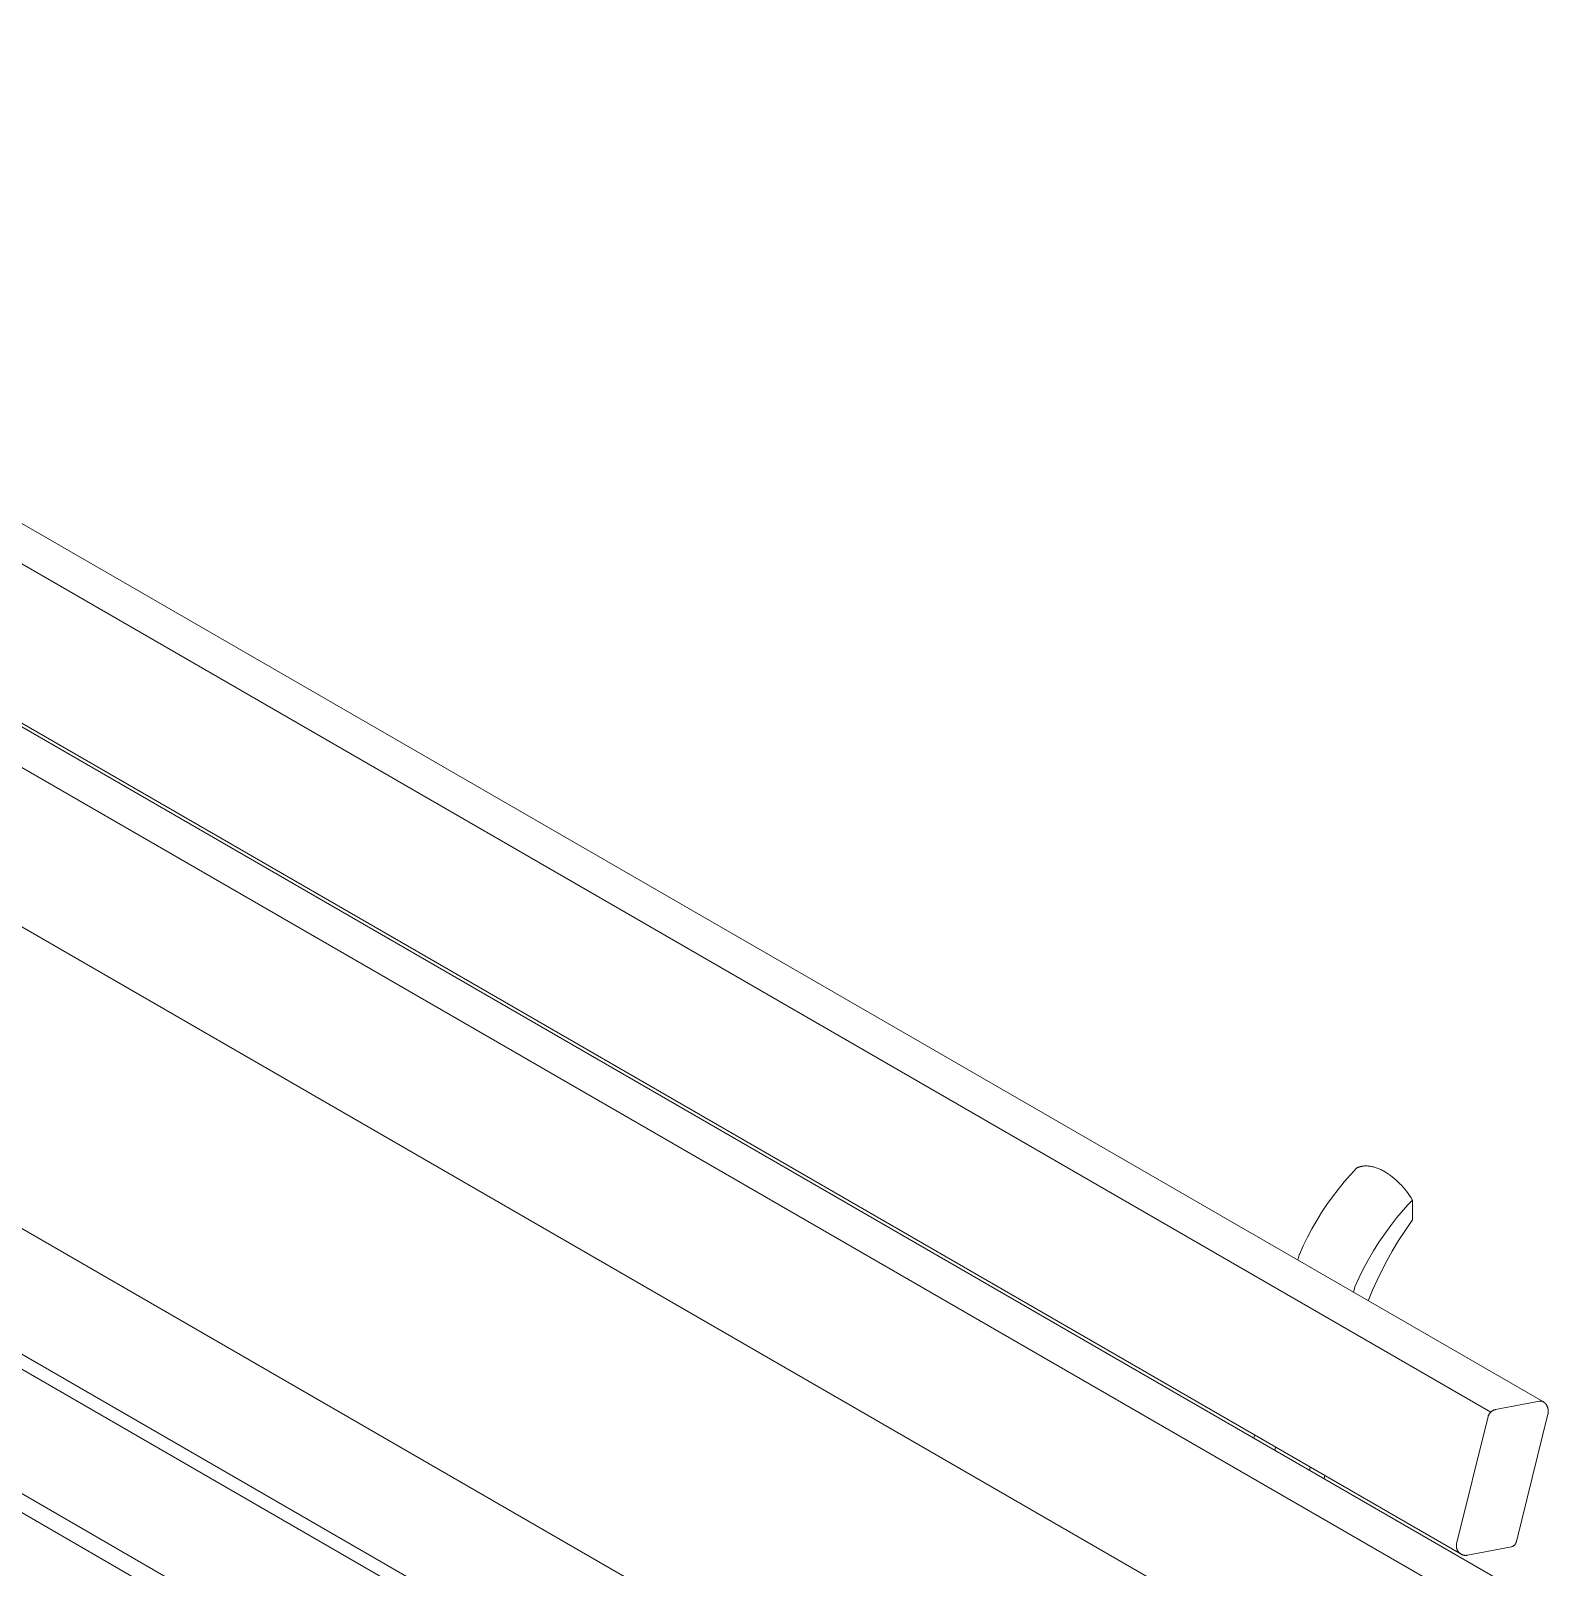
# Model space of a CAD drawing. Header units: inches. Extents: x -1 to 175, y 3 to 130.
# Drawn here: x 135.4 to 165.35, y 50 to 80.32 of the extents above; entities that cross this region are included whole.
import ezdxf

# ---------------------------------------------------------------- set-up
doc = ezdxf.new("R2010")
doc.units = ezdxf.units.IN
doc.layers.add('ZANO_R', color=7, linetype='Continuous', lineweight=0)

msp = doc.modelspace()

# ---------------------------------------------------------------- linework, layer by layer
at = {"layer": 'ZANO_R'}
for p, q in [((117.34891, 80.11619), (164.21371, 53.05878)), ((165.25168, 53.25828), (118.38688, 80.31569)), ((163.62636, 50.25432), (116.76156, 77.31173)), ((164.38069, 49.74462), (117.51589, 76.80203)), ((163.34273, 49.54512), (116.47792, 76.60253)), ((162.75538, 46.74066), (115.89058, 73.79807)), ((116.99648, 67.20484), (153.66182, 46.0361)), ((113.83645, 66.25291), (150.68019, 44.98117)), ((114.11894, 66.38503), (150.95415, 45.11822)), ((113.73331, 63.85708), (148.81697, 43.60152)), ((113.90101, 63.38455), (148.6053, 43.34802)), ((161.72375, 57.9134), (161.70734, 57.9122)), ((161.7402, 57.91405), (161.72375, 57.9134)), ((161.75666, 57.91415), (161.7402, 57.91405)), ((161.77387, 57.91369), (161.75666, 57.91415)), ((161.79107, 57.91267), (161.77387, 57.91369)), ((161.80823, 57.91112), (161.79107, 57.91267)), ((161.44231, 57.73918), (161.31953, 57.59792)), ((161.56961, 57.87638), (161.44231, 57.73918)), ((161.57676, 57.87956), (161.56961, 57.87638)), ((161.58396, 57.8826), (161.57676, 57.87956)), ((161.59123, 57.88549), (161.58396, 57.8826)), ((161.59855, 57.88824), (161.59123, 57.88549)), ((161.60592, 57.89085), (161.59855, 57.88824)), ((161.61334, 57.89332), (161.60592, 57.89085)), ((161.62081, 57.89565), (161.61334, 57.89332)), ((161.62832, 57.89783), (161.62081, 57.89565)), ((161.63604, 57.89991), (161.62832, 57.89783)), ((161.6438, 57.90185), (161.63604, 57.89991)), ((161.65159, 57.90364), (161.6438, 57.90185)), ((161.65942, 57.90528), (161.65159, 57.90364)), ((161.66727, 57.90678), (161.65942, 57.90528)), ((161.67515, 57.90814), (161.66727, 57.90678)), ((161.68306, 57.90935), (161.67515, 57.90814)), ((161.69098, 57.91042), (161.68306, 57.90935)), ((161.69915, 57.91139), (161.69098, 57.91042)), ((161.70734, 57.9122), (161.69915, 57.91139)), ((161.82533, 57.90906), (161.80823, 57.91112)), ((161.84385, 57.90626), (161.82533, 57.90906)), ((161.86227, 57.90291), (161.84385, 57.90626)), ((161.88059, 57.89903), (161.86227, 57.90291)), ((161.8988, 57.89463), (161.88059, 57.89903)), ((161.91689, 57.88975), (161.8988, 57.89463)), ((161.93485, 57.8844), (161.91689, 57.88975)), ((161.95267, 57.87862), (161.93485, 57.8844)), ((161.97035, 57.8724), (161.95267, 57.87862)), ((161.98915, 57.8653), (161.97035, 57.8724)), ((162.00777, 57.85775), (161.98915, 57.8653)), ((162.02621, 57.84978), (162.00777, 57.85775)), ((162.04448, 57.8414), (162.02621, 57.84978)), ((162.06352, 57.83216), (162.04448, 57.8414)), ((162.08236, 57.82251), (162.06352, 57.83216)), ((162.101, 57.81248), (162.08236, 57.82251)), ((162.11942, 57.80208), (162.101, 57.81248)), ((162.11942, 57.80208), (162.13865, 57.79071)), ((162.13865, 57.79071), (162.15766, 57.77897)), ((162.15766, 57.77897), (162.17643, 57.76687)), ((162.17643, 57.76687), (162.19499, 57.75443)), ((162.19499, 57.75443), (162.21395, 57.7412)), ((162.21395, 57.7412), (162.23268, 57.72763)), ((162.23268, 57.72763), (162.26942, 57.69954)), ((162.26942, 57.69954), (162.30703, 57.66871)), ((162.30703, 57.66871), (162.34361, 57.63667)), ((162.34361, 57.63667), (162.37917, 57.60349)), ((161.2014, 57.45276), (161.08803, 57.30384)), ((161.31953, 57.59792), (161.2014, 57.45276)), ((162.37917, 57.60349), (162.41372, 57.56926)), ((162.41372, 57.56926), (162.44912, 57.53206)), ((162.44912, 57.53206), (162.48341, 57.49385)), ((162.48341, 57.49385), (162.51661, 57.45467)), ((162.51661, 57.45467), (162.54872, 57.4146)), ((162.54872, 57.4146), (162.58058, 57.37256)), ((162.58058, 57.37256), (162.61128, 57.32967)), ((162.61128, 57.32967), (162.64084, 57.28597)), ((160.97955, 57.15132), (160.87607, 56.99537)), ((161.08803, 57.30384), (160.97955, 57.15132)), ((162.36176, 56.89469), (162.49072, 57.04807)), ((162.49072, 57.04807), (162.57874, 57.14593)), ((162.57874, 57.14593), (162.66923, 57.24151)), ((162.64084, 57.28597), (162.66923, 57.24151)), ((162.66923, 57.24151), (162.66923, 56.84903)), ((160.7777, 56.83614), (160.68455, 56.67381)), ((160.87607, 56.99537), (160.7777, 56.83614)), ((162.12001, 56.57511), (162.23814, 56.73698)), ((162.23814, 56.73698), (162.36176, 56.89469)), ((162.66923, 56.84903), (162.52882, 56.6478)), ((160.59671, 56.50855), (160.51427, 56.34052)), ((160.68455, 56.67381), (160.59671, 56.50855)), ((161.90076, 56.23969), (162.0075, 56.40929)), ((162.0075, 56.40929), (162.12001, 56.57511)), ((162.39525, 56.44197), (162.26867, 56.23178)), ((162.52882, 56.6478), (162.39525, 56.44197)), ((160.40751, 56.05506), (160.43417, 56.1626)), ((160.43417, 56.1626), (160.43733, 56.16991)), ((160.51427, 56.34052), (160.43733, 56.16991)), ((161.7999, 56.06654), (161.90076, 56.23969)), ((162.26867, 56.23178), (162.16361, 56.04448)), ((161.61631, 55.71035), (161.70504, 55.89002)), ((161.70504, 55.89002), (161.7999, 56.06654)), ((162.06415, 55.85415), (161.97037, 55.66095)), ((162.16361, 56.04448), (162.06415, 55.85415)), ((161.50713, 55.4202), (161.53379, 55.52774)), ((161.53379, 55.52774), (161.61631, 55.71035)), ((161.97037, 55.66095), (161.88237, 55.46506)), ((161.80021, 55.26665), (161.79682, 55.25295)), ((161.88237, 55.46506), (161.80021, 55.26665)), ((164.21605, 53.06096), (164.22083, 53.06519)), ((164.21605, 53.06096), (164.22083, 53.06519)), ((164.22083, 53.06519), (164.22576, 53.06925)), ((164.22083, 53.06519), (164.22576, 53.06925)), ((164.22576, 53.06925), (164.23082, 53.07314)), ((164.22576, 53.06925), (164.23082, 53.07314)), ((164.23082, 53.07314), (164.23602, 53.07685)), ((164.23082, 53.07314), (164.23602, 53.07685)), ((164.23602, 53.07685), (164.24134, 53.08039)), ((164.23602, 53.07685), (164.24134, 53.08039)), ((164.24134, 53.08039), (164.24678, 53.08373)), ((164.24134, 53.08039), (164.24678, 53.08373)), ((164.24678, 53.08373), (164.25233, 53.08689)), ((164.24678, 53.08373), (164.25233, 53.08689)), ((164.25233, 53.08689), (164.25799, 53.08985)), ((164.25233, 53.08689), (164.25799, 53.08985)), ((164.25799, 53.08985), (164.26375, 53.09262)), ((164.25799, 53.08985), (164.26375, 53.09262)), ((164.26375, 53.09262), (164.26959, 53.09519)), ((164.26375, 53.09262), (164.26959, 53.09519)), ((164.26959, 53.09519), (164.27553, 53.09755)), ((164.26959, 53.09519), (164.27553, 53.09755)), ((164.27553, 53.09755), (164.28154, 53.09971)), ((164.27553, 53.09755), (164.28154, 53.09971)), ((164.28154, 53.09971), (164.28762, 53.10166)), ((164.28154, 53.09971), (164.28762, 53.10166)), ((164.28762, 53.10166), (164.29377, 53.1034)), ((164.28762, 53.10166), (164.29377, 53.1034)), ((164.29377, 53.1034), (164.29997, 53.10492)), ((164.29377, 53.1034), (164.29997, 53.10492)), ((164.29997, 53.10492), (164.30622, 53.10623)), ((164.29997, 53.10492), (164.30622, 53.10623)), ((164.30622, 53.10623), (165.17536, 53.27279)), ((164.30622, 53.10623), (165.17536, 53.27279)), ((165.1791, 53.27337), (165.17536, 53.27279)), ((165.1791, 53.27337), (165.17536, 53.27279)), ((165.18285, 53.27382), (165.1791, 53.27337)), ((165.18285, 53.27382), (165.1791, 53.27337)), ((165.18661, 53.27415), (165.18285, 53.27382)), ((165.18661, 53.27415), (165.18285, 53.27382)), ((165.19039, 53.27434), (165.18661, 53.27415)), ((165.19039, 53.27434), (165.18661, 53.27415)), ((165.19417, 53.27441), (165.19039, 53.27434)), ((165.19417, 53.27441), (165.19039, 53.27434)), ((165.19795, 53.27434), (165.19417, 53.27441)), ((165.19795, 53.27434), (165.19417, 53.27441)), ((165.20172, 53.27415), (165.19795, 53.27434)), ((165.20172, 53.27415), (165.19795, 53.27434)), ((165.20549, 53.27383), (165.20172, 53.27415)), ((165.20549, 53.27383), (165.20172, 53.27415)), ((165.20924, 53.27338), (165.20549, 53.27383)), ((165.20924, 53.27338), (165.20549, 53.27383)), ((165.21298, 53.2728), (165.20924, 53.27338)), ((165.21298, 53.2728), (165.20924, 53.27338)), ((165.21669, 53.27209), (165.21298, 53.2728)), ((165.21669, 53.27209), (165.21298, 53.2728)), ((165.22038, 53.27126), (165.21669, 53.27209)), ((165.22038, 53.27126), (165.21669, 53.27209)), ((165.22403, 53.2703), (165.22038, 53.27126)), ((165.22403, 53.2703), (165.22038, 53.27126)), ((165.22766, 53.26922), (165.22403, 53.2703)), ((165.22766, 53.26922), (165.22403, 53.2703)), ((165.23124, 53.26802), (165.22766, 53.26922)), ((165.23124, 53.26802), (165.22766, 53.26922)), ((165.23478, 53.26669), (165.23124, 53.26802)), ((165.23478, 53.26669), (165.23124, 53.26802)), ((165.23827, 53.26524), (165.23478, 53.26669)), ((165.23827, 53.26524), (165.23478, 53.26669)), ((165.24171, 53.26367), (165.23827, 53.26524)), ((165.24171, 53.26367), (165.23827, 53.26524)), ((165.24509, 53.26199), (165.24171, 53.26367)), ((165.24509, 53.26199), (165.24171, 53.26367)), ((165.24842, 53.26019), (165.24509, 53.26199)), ((165.24842, 53.26019), (165.24509, 53.26199)), ((165.25168, 53.25828), (165.24842, 53.26019)), ((165.25168, 53.25828), (165.24842, 53.26019)), ((165.25457, 53.25656), (165.25168, 53.25828)), ((165.25747, 53.25475), (165.25457, 53.25656)), ((165.26037, 53.25283), (165.25747, 53.25475)), ((165.26327, 53.25081), (165.26037, 53.25283)), ((165.26617, 53.2487), (165.26327, 53.25081)), ((165.26906, 53.24648), (165.26617, 53.2487)), ((165.27194, 53.24416), (165.26906, 53.24648)), ((165.27481, 53.24174), (165.27194, 53.24416)), ((165.27766, 53.23921), (165.27481, 53.24174)), ((165.28049, 53.23659), (165.27766, 53.23921)), ((165.28331, 53.23386), (165.28049, 53.23659)), ((165.2861, 53.23103), (165.28331, 53.23386)), ((165.28886, 53.2281), (165.2861, 53.23103)), ((165.29159, 53.22507), (165.28886, 53.2281)), ((165.29429, 53.22194), (165.29159, 53.22507)), ((165.29695, 53.21871), (165.29429, 53.22194)), ((165.29958, 53.21539), (165.29695, 53.21871)), ((165.30215, 53.21198), (165.29958, 53.21539)), ((165.30469, 53.20847), (165.30215, 53.21198)), ((165.30717, 53.20488), (165.30469, 53.20847)), ((165.3096, 53.20119), (165.30717, 53.20488)), ((165.31198, 53.19743), (165.3096, 53.20119)), ((165.3143, 53.19358), (165.31198, 53.19743)), ((165.31655, 53.18965), (165.3143, 53.19358)), ((165.31874, 53.18565), (165.31655, 53.18965)), ((165.32087, 53.18157), (165.31874, 53.18565)), ((165.32293, 53.17743), (165.32087, 53.18157)), ((165.32491, 53.17323), (165.32293, 53.17743)), ((165.32683, 53.16896), (165.32491, 53.17323)), ((165.32866, 53.16463), (165.32683, 53.16896)), ((165.33042, 53.16026), (165.32866, 53.16463)), ((165.3321, 53.15583), (165.33042, 53.16026)), ((165.33369, 53.15137), (165.3321, 53.15583)), ((165.33521, 53.14686), (165.33369, 53.15137)), ((165.33663, 53.14232), (165.33521, 53.14686)), ((165.33798, 53.13775), (165.33663, 53.14232)), ((165.33923, 53.13315), (165.33798, 53.13775)), ((165.3404, 53.12854), (165.33923, 53.13315)), ((165.34148, 53.12391), (165.3404, 53.12854)), ((165.34247, 53.11926), (165.34148, 53.12391)), ((165.34337, 53.11461), (165.34247, 53.11926)), ((165.34418, 53.10996), (165.34337, 53.11461)), ((165.3449, 53.10532), (165.34418, 53.10996)), ((165.34554, 53.10068), (165.3449, 53.10532)), ((165.34608, 53.09605), (165.34554, 53.10068)), ((165.34654, 53.09144), (165.34608, 53.09605)), ((165.3469, 53.08685), (165.34654, 53.09144)), ((165.34719, 53.08228), (165.3469, 53.08685)), ((165.34738, 53.07774), (165.34719, 53.08228)), ((165.34734, 53.05996), (165.34747, 53.06434)), ((165.34749, 53.07324), (165.34738, 53.07774)), ((165.34747, 53.06434), (165.34752, 53.06877)), ((165.34752, 53.06877), (165.34749, 53.07324)), ((163.53924, 50.45919), (164.16137, 52.96895)), ((163.53924, 50.45919), (164.16137, 52.96895)), ((164.16137, 52.96895), (164.16301, 52.97512)), ((164.16137, 52.96895), (164.16301, 52.97512)), ((164.16301, 52.97512), (164.16487, 52.98123)), ((164.16301, 52.97512), (164.16487, 52.98123)), ((164.16487, 52.98123), (164.16693, 52.98728)), ((164.16487, 52.98123), (164.16693, 52.98728)), ((164.16693, 52.98728), (164.1692, 52.99325)), ((164.16693, 52.98728), (164.1692, 52.99325)), ((164.1692, 52.99325), (164.17168, 52.99913)), ((164.1692, 52.99325), (164.17168, 52.99913)), ((164.17168, 52.99913), (164.17436, 53.00493)), ((164.17168, 52.99913), (164.17436, 53.00493)), ((164.17436, 53.00493), (164.17724, 53.01063)), ((164.17436, 53.00493), (164.17724, 53.01063)), ((164.17724, 53.01063), (164.18031, 53.01623)), ((164.17724, 53.01063), (164.18031, 53.01623)), ((164.18031, 53.01623), (164.18357, 53.02172)), ((164.18031, 53.01623), (164.18357, 53.02172)), ((164.18357, 53.02172), (164.18702, 53.0271)), ((164.18357, 53.02172), (164.18702, 53.0271)), ((164.18702, 53.0271), (164.19065, 53.03235)), ((164.18702, 53.0271), (164.19065, 53.03235)), ((164.19065, 53.03235), (164.19447, 53.03747)), ((164.19065, 53.03235), (164.19447, 53.03747)), ((164.19447, 53.03747), (164.19845, 53.04246)), ((164.19447, 53.03747), (164.19845, 53.04246)), ((164.19845, 53.04246), (164.20261, 53.04731)), ((164.19845, 53.04246), (164.20261, 53.04731)), ((164.20261, 53.04731), (164.20693, 53.05201)), ((164.20261, 53.04731), (164.20693, 53.05201)), ((164.20693, 53.05201), (164.21141, 53.05656)), ((164.20693, 53.05201), (164.21141, 53.05656)), ((164.21141, 53.05656), (164.21605, 53.06096)), ((164.21141, 53.05656), (164.21605, 53.06096)), ((164.71898, 50.50563), (165.34111, 53.01539)), ((165.34111, 53.01539), (165.342, 53.01912)), ((165.342, 53.01912), (165.34283, 53.02292)), ((165.34283, 53.02292), (165.3436, 53.02679)), ((165.3436, 53.02679), (165.34431, 53.03073)), ((165.34431, 53.03073), (165.34495, 53.03473)), ((165.34495, 53.03473), (165.34553, 53.03879)), ((165.34553, 53.03879), (165.34604, 53.04291)), ((165.34604, 53.04291), (165.34647, 53.04709)), ((165.34647, 53.04709), (165.34684, 53.05133)), ((165.34684, 53.05133), (165.34712, 53.05562)), ((165.34712, 53.05562), (165.34734, 53.05996)), ((159.53653, 52.5414), (159.55262, 52.6063)), ((159.95119, 52.302), (159.96727, 52.3669)), ((160.63615, 51.90654), (160.65224, 51.97144)), ((160.94192, 51.80419), (160.92583, 51.73929)), ((163.5338, 50.41445), (163.5339, 50.4209)), ((163.5338, 50.41445), (163.5339, 50.4209)), ((163.53392, 50.40799), (163.5338, 50.41445)), ((163.53392, 50.40799), (163.5338, 50.41445)), ((163.5339, 50.4209), (163.53423, 50.42735)), ((163.5339, 50.4209), (163.53423, 50.42735)), ((163.53426, 50.40155), (163.53392, 50.40799)), ((163.53426, 50.40155), (163.53392, 50.40799)), ((163.53423, 50.42735), (163.53479, 50.43378)), ((163.53423, 50.42735), (163.53479, 50.43378)), ((163.53483, 50.39512), (163.53426, 50.40155)), ((163.53483, 50.39512), (163.53426, 50.40155)), ((163.53479, 50.43378), (163.53557, 50.44019)), ((163.53479, 50.43378), (163.53557, 50.44019)), ((163.53562, 50.38871), (163.53483, 50.39512)), ((163.53562, 50.38871), (163.53483, 50.39512)), ((163.53557, 50.44019), (163.53657, 50.44656)), ((163.53557, 50.44019), (163.53657, 50.44656)), ((163.53664, 50.38234), (163.53562, 50.38871)), ((163.53664, 50.38234), (163.53562, 50.38871)), ((163.53657, 50.44656), (163.53779, 50.4529)), ((163.53657, 50.44656), (163.53779, 50.4529)), ((163.53788, 50.376), (163.53664, 50.38234)), ((163.53788, 50.376), (163.53664, 50.38234)), ((163.53779, 50.4529), (163.53924, 50.45919)), ((163.53779, 50.4529), (163.53924, 50.45919)), ((163.53934, 50.36971), (163.53788, 50.376)), ((163.53934, 50.36971), (163.53788, 50.376)), ((163.54101, 50.36348), (163.53934, 50.36971)), ((163.54101, 50.36348), (163.53934, 50.36971)), ((163.5429, 50.35731), (163.54101, 50.36348)), ((163.5429, 50.35731), (163.54101, 50.36348)), ((163.54501, 50.3512), (163.5429, 50.35731)), ((163.54501, 50.3512), (163.5429, 50.35731)), ((163.54733, 50.34518), (163.54501, 50.3512)), ((163.54733, 50.34518), (163.54501, 50.3512)), ((163.54985, 50.33924), (163.54733, 50.34518)), ((163.54985, 50.33924), (163.54733, 50.34518)), ((163.55259, 50.33339), (163.54985, 50.33924)), ((163.55259, 50.33339), (163.54985, 50.33924)), ((163.55552, 50.32764), (163.55259, 50.33339)), ((163.55552, 50.32764), (163.55259, 50.33339)), ((164.62291, 50.39939), (163.75377, 50.23283)), ((164.62291, 50.39939), (164.62732, 50.40067)), ((164.62732, 50.40067), (164.63167, 50.4021)), ((164.63167, 50.4021), (164.63597, 50.40368)), ((164.63597, 50.40368), (164.64022, 50.40541)), ((164.64022, 50.40541), (164.6444, 50.40729)), ((164.6444, 50.40729), (164.64852, 50.40931)), ((164.64852, 50.40931), (164.65256, 50.41147)), ((164.65256, 50.41147), (164.65653, 50.41376)), ((164.65653, 50.41376), (164.66041, 50.4162)), ((164.66041, 50.4162), (164.66421, 50.41876)), ((164.66421, 50.41876), (164.66792, 50.42146)), ((164.66792, 50.42146), (164.67153, 50.42428)), ((164.67153, 50.42428), (164.67504, 50.42723)), ((164.67504, 50.42723), (164.67845, 50.43029)), ((164.67845, 50.43029), (164.68175, 50.43347)), ((164.68175, 50.43347), (164.68494, 50.43676)), ((164.68494, 50.43676), (164.68802, 50.44016)), ((164.68802, 50.44016), (164.69097, 50.44367)), ((164.69097, 50.44367), (164.6938, 50.44727)), ((164.6938, 50.44727), (164.69651, 50.45097)), ((164.69651, 50.45097), (164.69909, 50.45476)), ((164.69909, 50.45476), (164.70153, 50.45864)), ((164.70153, 50.45864), (164.70384, 50.4626)), ((164.70384, 50.4626), (164.70601, 50.46663)), ((164.70601, 50.46663), (164.70805, 50.47074)), ((164.70805, 50.47074), (164.70993, 50.47492)), ((164.70993, 50.47492), (164.71168, 50.47916)), ((164.71168, 50.47916), (164.71327, 50.48346)), ((164.71327, 50.48346), (164.71472, 50.48781)), ((164.71472, 50.48781), (164.71601, 50.49221)), ((164.71601, 50.49221), (164.71716, 50.49664)), ((164.71716, 50.49664), (164.71814, 50.50112)), ((164.71814, 50.50112), (164.71898, 50.50563)), ((163.55865, 50.322), (163.55552, 50.32764)), ((163.55865, 50.322), (163.55552, 50.32764)), ((163.56198, 50.31647), (163.55865, 50.322)), ((163.56198, 50.31647), (163.55865, 50.322)), ((163.5655, 50.31105), (163.56198, 50.31647)), ((163.5655, 50.31105), (163.56198, 50.31647)), ((163.5692, 50.30577), (163.5655, 50.31105)), ((163.5692, 50.30577), (163.5655, 50.31105)), ((163.57309, 50.30061), (163.5692, 50.30577)), ((163.57309, 50.30061), (163.5692, 50.30577)), ((163.57715, 50.2956), (163.57309, 50.30061)), ((163.57715, 50.2956), (163.57309, 50.30061)), ((163.58139, 50.29073), (163.57715, 50.2956)), ((163.58139, 50.29073), (163.57715, 50.2956)), ((163.58579, 50.28601), (163.58139, 50.29073)), ((163.58579, 50.28601), (163.58139, 50.29073)), ((163.59036, 50.28145), (163.58579, 50.28601)), ((163.59036, 50.28145), (163.58579, 50.28601)), ((163.59508, 50.27704), (163.59036, 50.28145)), ((163.59508, 50.27704), (163.59036, 50.28145)), ((163.59996, 50.27281), (163.59508, 50.27704)), ((163.59996, 50.27281), (163.59508, 50.27704)), ((163.60497, 50.26875), (163.59996, 50.27281)), ((163.60497, 50.26875), (163.59996, 50.27281)), ((163.61013, 50.26486), (163.60497, 50.26875)), ((163.61013, 50.26486), (163.60497, 50.26875)), ((163.61542, 50.26116), (163.61013, 50.26486)), ((163.61542, 50.26116), (163.61013, 50.26486)), ((163.62083, 50.25765), (163.61542, 50.26116)), ((163.62083, 50.25765), (163.61542, 50.26116)), ((163.62636, 50.25432), (163.62083, 50.25765)), ((163.62636, 50.25432), (163.62083, 50.25765)), ((163.63186, 50.25127), (163.62636, 50.25432)), ((163.63745, 50.24841), (163.63186, 50.25127)), ((163.64314, 50.24574), (163.63745, 50.24841)), ((163.64892, 50.24327), (163.64314, 50.24574)), ((163.65478, 50.24099), (163.64892, 50.24327)), ((163.66071, 50.23891), (163.65478, 50.24099)), ((163.66671, 50.23704), (163.66071, 50.23891)), ((163.67277, 50.23537), (163.66671, 50.23704)), ((163.67888, 50.2339), (163.67277, 50.23537)), ((163.68504, 50.23265), (163.67888, 50.2339)), ((163.69124, 50.2316), (163.68504, 50.23265)), ((163.69746, 50.23077), (163.69124, 50.2316)), ((163.70372, 50.23015), (163.69746, 50.23077)), ((163.70999, 50.22974), (163.70372, 50.23015)), ((163.71627, 50.22954), (163.70999, 50.22974)), ((163.72256, 50.22955), (163.71627, 50.22954)), ((163.72884, 50.22978), (163.72256, 50.22955)), ((163.73511, 50.23023), (163.72884, 50.22978)), ((163.74136, 50.23088), (163.73511, 50.23023)), ((163.74758, 50.23175), (163.74136, 50.23088)), ((163.75377, 50.23283), (163.74758, 50.23175))]:
    msp.add_line(p, q, dxfattribs=at)

doc.saveas('drawing.dxf')
